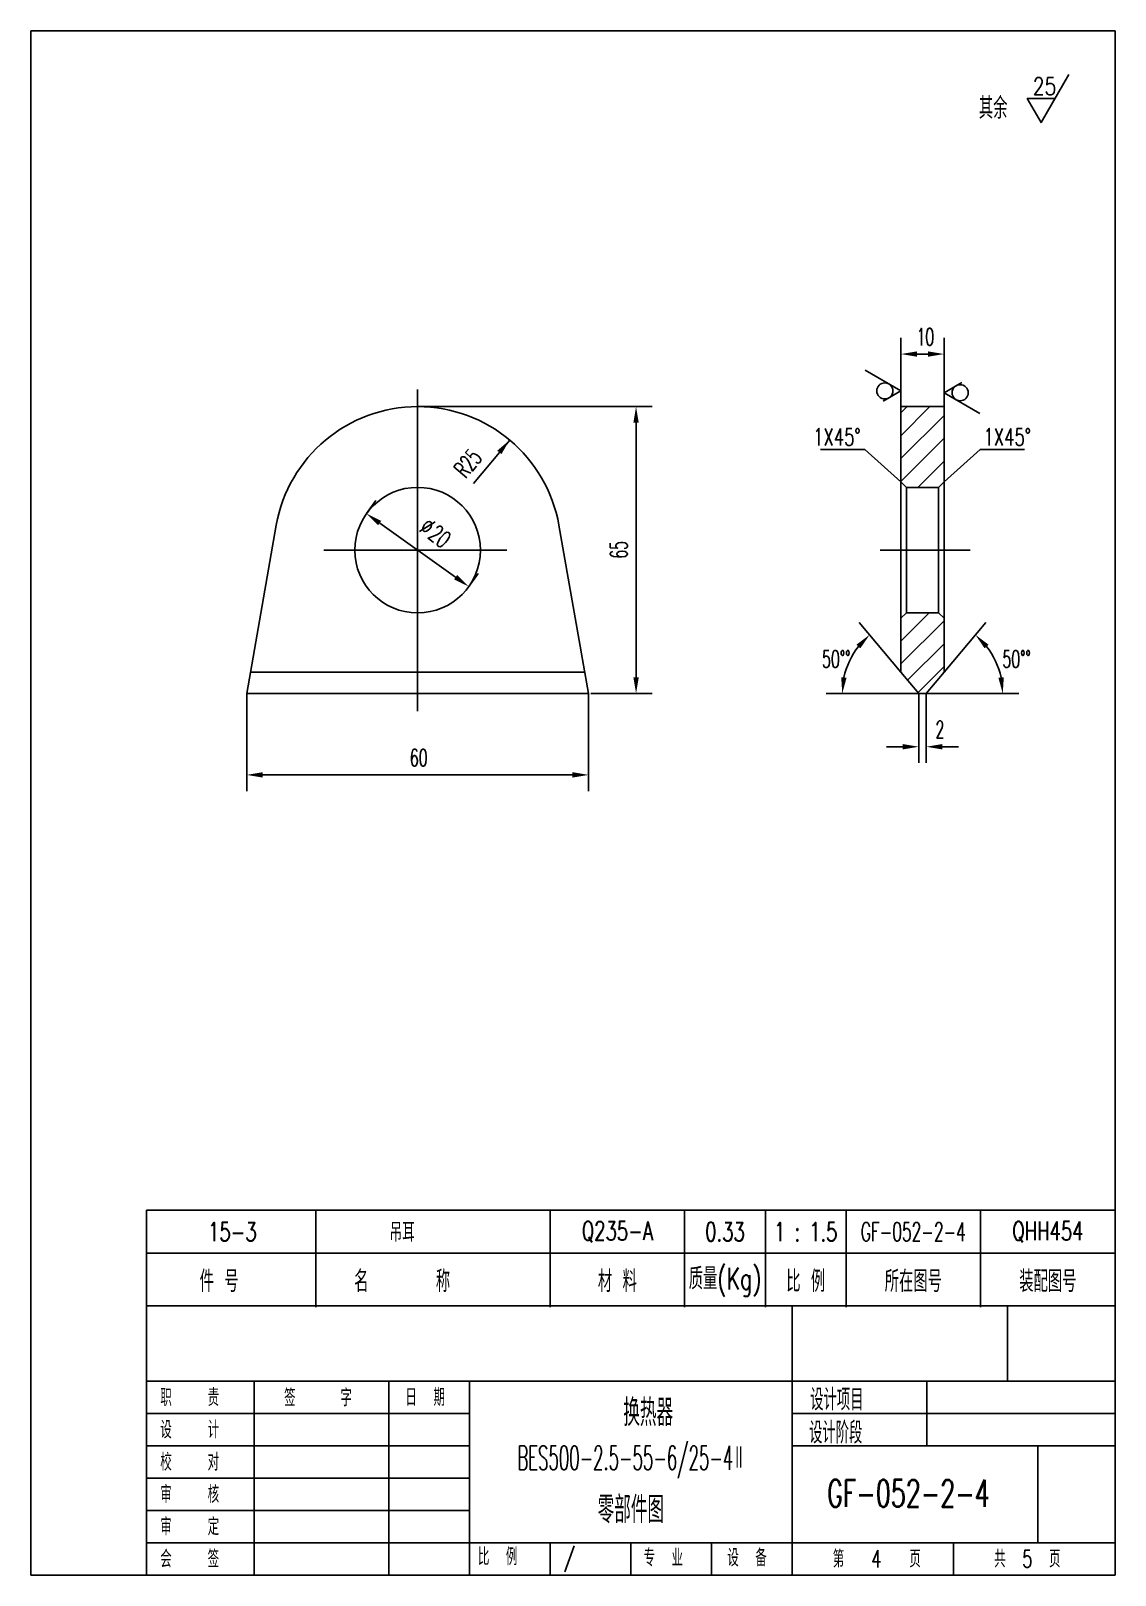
# Model space of a CAD drawing. Extents: x 630 to 832, y 16 to 303.
import ezdxf
from ezdxf.enums import TextEntityAlignment as Align

# ---------------------------------------------------------------- set-up
doc = ezdxf.new("R2010")
doc.units = 0
doc.header["$LTSCALE"] = 10
doc.linetypes.add('DASHDOT-M', pattern=[36, 30, -3, 0, -3])
doc.layers.get('0').update_dxf_attribs({"linetype": 'CONTINUOUS'})
for name, color, linetype in [('1', 3, 'CONTINUOUS'), ('CDR_DWG1', 4, 'CONTINUOUS'), ('CDR_DWG3', 1, 'DASHDOT-M'), ('XS', 2, 'CONTINUOUS')]:
    doc.layers.add(name, color=color, linetype=linetype)
doc.styles.add('HZ', font='romans', dxfattribs={"width": 0.7, "bigfont": 'hz'})

# ---------------------------------------------------------------- blocks, each defined once
blk = doc.blocks.new('*X20')
at = {"layer": '1', "color": 0, "linetype": 'CONTINUOUS'}
for p, q in [((-20757.83, -20036.37), (-20752.44, -20030.97)), ((-20757.83, -20032.13), (-20756.68, -20030.97)), ((-20757.83, -20040.61), (-20749.83, -20032.61)), ((-20757.83, -20044.86), (-20749.83, -20036.85)), ((-20754.71, -20045.97), (-20749.83, -20041.1)), ((-20757.83, -20074.55), (-20752.59, -20069.31)), ((-20757.83, -20070.31), (-20756.83, -20069.31)), ((-20757.83, -20078.8), (-20749.83, -20070.8)), ((-20756.6, -20081.81), (-20749.83, -20075.04)), ((-20754.66, -20084.11), (-20749.83, -20079.28))]:
    blk.add_line(p, q, dxfattribs=at)
blk = doc.blocks.new('MM')
at = {"layer": 'XS', "color": 3}
blk.add_lwpolyline([(3.85, 6.67), (0, 0), (-1.93, 3.33)], dxfattribs=at)
blk.add_circle((0, 3), 1.5, dxfattribs=at)

msp = doc.modelspace()

# ---------------------------------------------------------------- linework, layer by layer
for p, q in [((630.44, 303.34), (831.94, 303.34)), ((630.44, 16.34), (630.44, 303.34)), ((651.94, 303.34), (831.94, 303.34)), ((792.14, 233.51), (792.14, 246.28)), ((800.14, 233.51), (800.14, 246.28)), ((795.14, 243.28), (797.14, 243.28)), ((702.31, 233.51), (745.91, 233.51)), ((742.91, 230.51), (742.91, 183.18)), ((712.68, 219.24), (719.42, 227.3)), ((785.43, 225.56), (777.17, 225.56)), ((792.14, 219.51), (785.43, 225.56)), ((800.14, 219.51), (806.85, 225.56)), ((806.85, 225.56), (815.11, 225.56)), ((692.82, 213.62), (694.56, 216.06)), ((709.37, 201.81), (695.26, 211.88)), ((711.81, 200.07), (713.55, 202.51)), ((792.14, 184.15), (784.39, 193.39)), ((800.14, 184.15), (807.9, 193.39)), ((670.54, 180.18), (670.54, 162.07)), ((734.09, 180.18), (734.09, 162.07)), ((734.48, 180.18), (745.91, 180.18)), ((795.48, 180.18), (778.22, 180.18)), ((795.48, 180.18), (795.48, 167.3)), ((796.81, 180.18), (796.81, 167.3)), ((796.81, 180.18), (814.06, 180.18)), ((792.48, 170.3), (789.48, 170.3)), ((799.81, 170.3), (802.81, 170.3)), ((673.54, 165.07), (731.09, 165.07)), ((651.94, 76.16), (831.94, 76.16)), ((651.94, 76.16), (831.94, 76.16)), ((771.93, 16.37), (771.93, 66.37)), ((811.93, 52.37), (811.93, 66.37)), ((651.93, 52.37), (831.93, 52.37)), ((671.93, 16.37), (671.93, 52.37)), ((696.93, 16.37), (696.93, 52.37)), ((711.93, 16.37), (711.93, 52.37)), ((796.93, 40.37), (796.93, 52.37)), ((796.93, 40.37), (796.93, 52.37)), ((651.93, 46.37), (711.93, 46.37)), ((771.93, 46.37), (831.93, 46.37)), ((651.93, 40.37), (711.93, 40.37)), ((771.93, 40.37), (831.93, 40.37)), ((817.56, 40.37), (817.56, 22.37)), ((651.93, 34.37), (711.93, 34.37)), ((651.93, 28.37), (711.93, 28.37)), ((651.93, 22.37), (831.93, 22.37)), ((726.93, 16.37), (726.93, 22.37)), ((741.93, 16.37), (741.93, 22.37)), ((756.93, 16.37), (756.93, 22.37)), ((801.93, 16.37), (801.93, 22.37))]:
    msp.add_line(p, q)
msp.add_lwpolyline([(823.34, 295.22), (818.19, 286.3), (815.61, 290.76), (820.76, 290.76)])
for centre, start, end in [((795.48, 180.18), 142.0809, 167.9191), ((796.81, 180.18), 12.0809, 37.9191)]:
    msp.add_arc(centre, 14.25, start, end)
for points in [[(795.14, 243.78), (795.14, 242.78), (792.14, 243.28)], [(797.14, 243.78), (797.14, 242.78), (800.14, 243.28)], [(742.41, 230.51), (743.41, 230.51), (742.91, 233.51)], [(717.11, 225.32), (717.88, 224.68), (719.42, 227.3)], [(695.55, 212.28), (694.97, 211.47), (692.82, 213.62)], [(709.66, 202.22), (709.08, 201.4), (711.81, 200.07)], [(784.59, 188.59), (783.87, 189.28), (786.31, 191.1)], [(807.69, 188.59), (808.41, 189.28), (805.97, 191.1)], [(742.41, 183.18), (743.41, 183.18), (742.91, 180.18)], [(781.04, 183.21), (782.03, 183.11), (781.22, 180.18)], [(811.25, 183.21), (810.25, 183.11), (811.06, 180.18)], [(792.48, 170.8), (792.48, 169.8), (795.48, 170.3)], [(799.81, 170.8), (799.81, 169.8), (796.81, 170.3)], [(673.54, 165.57), (673.54, 164.57), (670.54, 165.07)], [(731.09, 165.57), (731.09, 164.57), (734.09, 165.07)]]:
    msp.add_solid(points)
at = {"layer": 'CDR_DWG1'}
for p, q in [((831.94, 303.34), (831.94, 16.34)), ((792.14, 233.51), (792.14, 219.51)), ((792.14, 233.51), (800.14, 233.51)), ((800.14, 233.51), (800.14, 219.51)), ((792.14, 219.51), (792.14, 184.15)), ((793.14, 218.51), (792.14, 219.51)), ((793.14, 195.18), (793.14, 218.51)), ((793.14, 218.51), (799.14, 218.51)), ((800.14, 219.51), (799.14, 218.51)), ((799.14, 195.18), (799.14, 218.51)), ((800.14, 219.51), (800.14, 184.15)), ((670.54, 180.18), (676.05, 211.47)), ((734.09, 180.18), (728.58, 211.47)), ((793.14, 195.18), (792.14, 194.18)), ((793.14, 195.18), (799.14, 195.18)), ((799.14, 195.18), (800.14, 194.18)), ((733.39, 184.15), (671.24, 184.15)), ((795.48, 180.18), (792.14, 184.15)), ((796.81, 180.18), (800.14, 184.15)), ((670.54, 180.18), (734.09, 180.18)), ((795.48, 180.18), (796.81, 180.18)), ((651.94, 84.16), (831.94, 84.16)), ((651.94, 84.16), (831.94, 84.16)), ((651.94, 84.16), (831.94, 84.16)), ((651.94, 66.16), (651.94, 84.16)), ((683.38, 66.16), (683.38, 84.16)), ((726.94, 66.16), (726.94, 84.16)), ((751.94, 66.16), (751.94, 84.16)), ((766.94, 66.16), (766.94, 84.16)), ((781.94, 66.16), (781.94, 84.16)), ((806.94, 66.16), (806.94, 84.16)), ((651.94, 66.37), (831.94, 66.37)), ((651.94, 66.37), (831.94, 66.37)), ((651.94, 66.37), (651.94, 16.34)), ((771.93, 16.37), (771.93, 66.37)), ((831.94, 16.34), (630.44, 16.34))]:
    msp.add_line(p, q, dxfattribs=at)
msp.add_circle((702.31, 206.84), 11.67, dxfattribs=at)
msp.add_arc((702.31, 206.84), 26.67, 9.9902, 170.0098, dxfattribs=at)
at = {"layer": 'CDR_DWG3', "linetype": 'DASHDOT-M'}
for p, q in [((702.31, 236.72), (702.31, 176.9)), ((684.88, 206.84), (718.92, 206.84)), ((788.28, 206.84), (805.03, 206.84))]:
    msp.add_line(p, q, dxfattribs=at)

# ---------------------------------------------------------------- block references
for p, rotation in [((792.14, 236.43), 90), ((800.14, 236.09), 270)]:
    msp.add_blockref('MM', p, dxfattribs=dict(rotation=rotation))
msp.add_blockref('*X20', (21549.97, 20264.48))

# ---------------------------------------------------------------- texts
at = {"style": 'HZ'}
for s, height, width, p in [('25', 3.2, 0.8, (816.63, 291.46)), ('其余', 4, 0.7, (806.61, 287.01)), ('10', 3.2, 0.6, (795.02, 244.88)), ('1X45%%D', 3.2, 0.7, (775.82, 226.27)), ('1X45%%D', 3.2, 0.7, (807.48, 226.27)), ('50%%d%%d', 3.2, 0.6, (777.48, 185)), ('50%%d%%d', 3.2, 0.6, (811, 185)), ('2', 3.2, 0.6, (798.56, 171.9)), ('60', 3.2, 0.6, (700.87, 166.67)), ('职    责', 3.2, 0.7, (654.49, 47.76)), ('签     字', 3.2, 0.7, (677.5, 47.71)), ('日  期', 3.2, 0.7, (700.05, 47.8)), ('设计项目', 4, 0.65, (775.28, 46.96)), ('设    计', 3.2, 0.7, (654.49, 41.76)), ('设计阶段', 4, 0.65, (775.07, 40.81)), ('校    对', 3.2, 0.7, (654.49, 35.76)), ('审    核', 3.2, 0.7, (654.49, 29.76)), ('GF-052-2-4', 5, 0.65, (778.41, 29.05)), ('审    定', 3.2, 0.7, (654.49, 23.76)), ('会    签', 3.2, 0.7, (654.49, 17.76)), ('比  例', 3.2, 0.7, (713.52, 18.18)), ('/', 3.2, 0.7, (729.48, 18)), ('专  业', 3.2, 0.7, (744.3, 17.97)), ('设  备', 3.2, 0.7, (759.87, 17.97)), ('第   4   页', 3.2, 0.7, (779.47, 17.77)), ('共  5  页', 3.2, 0.7, (809.47, 17.77))]:
    msp.add_text(s, height=height, dxfattribs=dict(at, width=width)).set_placement(p)
for s, rotation, width, p in [('R25', 50, 0.6, (711.25, 220.03)), ('%%c', 321.9122, 0.65, (702.41, 210.5)), ('20', 321.9122, 0.65, (704.05, 209.22)), ('65', 90, 0.6, (741.31, 205.24))]:
    msp.add_text(s, height=3.2, rotation=rotation, dxfattribs=dict(at, width=width)).set_placement(p)
for s, height, width, p in [('15-3', 3.5, 0.7, (667.89, 80.16)), ('吊耳', 3.5, 0.7, (699.44, 80.16)), ('Q235-A', 3.5, 0.7, (739.44, 80.16)), ('0.33', 3.5, 0.7, (759.44, 80.16)), ('1 : 1.5', 3.5, 0.7, (774.44, 80.16)), ('GF-052-2-4', 3.5, 0.6, (794.44, 80.16)), ('QHH454', 3.5, 0.7, (819.44, 80.16)), ('件 号', 4, 0.7, (665.42, 71.16)), ('名      称', 4, 0.7, (699.44, 71.16)), ('材 料', 4, 0.7, (739.44, 71.16)), ('质量(Kg)', 4, 0.7, (759.44, 71.16)), ('比 例', 4, 0.7, (774.44, 71.16)), ('所在图号', 4, 0.7, (794.44, 71.16)), ('装配图号', 4, 0.7, (819.44, 71.16)), ('换热器', 5, 0.65, (745.17, 46.81)), ('BES500-2.5-55-6/25-4Ⅱ', 4.5, 0.5, (741.97, 37.81)), ('零部件图', 5, 0.65, (741.94, 28.75))]:
    msp.add_text(s, height=height, dxfattribs=dict(at, width=width)).set_placement(p, align=Align.MIDDLE)

doc.saveas('drawing.dxf')
